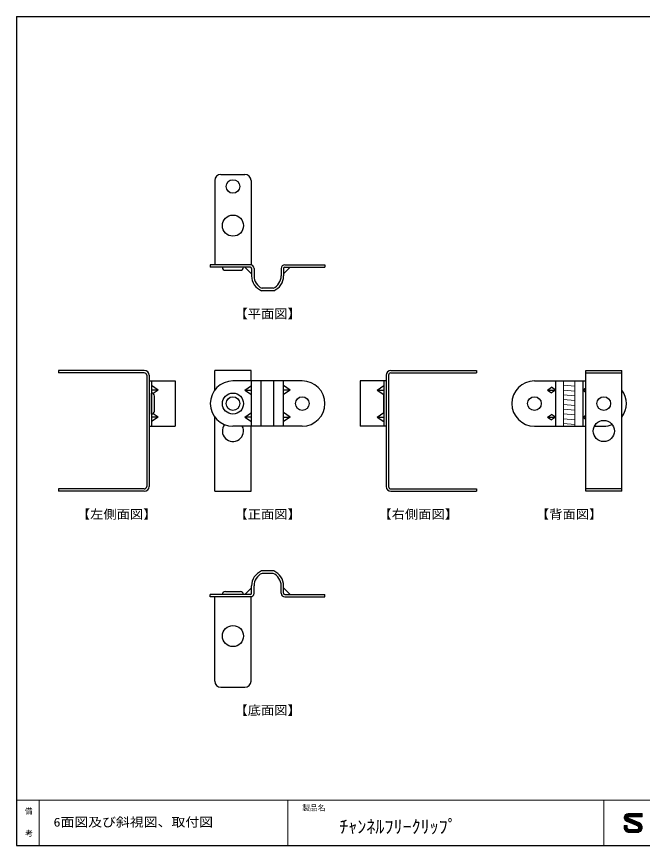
# Model space of a CAD drawing. Units: millimetres on the paper. Extents: x -195 to 195, y -138 to 138.
# Drawn here: x -194.8 to 12.8, y -137.5 to 137.5 of the extents above; entities that cross this region are included whole.
import ezdxf
from ezdxf.enums import TextEntityAlignment as Align

# ---------------------------------------------------------------- set-up
doc = ezdxf.new("R2010")
doc.units = ezdxf.units.MM
for name, color, linetype, lineweight in [('0-2_可動片', 7, 'Continuous', 25), ('0-3_固定片', 7, 'Continuous', 25), ('0-8_基準線', 4, 'Continuous', 18), ('F-0', 4, 'Continuous', 18)]:
    doc.layers.add(name, color=color, linetype=linetype, lineweight=lineweight)
doc.layers.add('F-2', color=7, linetype='Continuous')
doc.layers.add('F-3', color=7, linetype='Continuous')
doc.styles.add('ＭＳ ゴシック', font='')
doc.styles.get('ＭＳ ゴシック').set_extended_font_data('MS Gothic')

msp = doc.modelspace()

# ---------------------------------------------------------------- linework, layer by layer
at = {"layer": '0-2_可動片'}
for p, q in [((-129, 83.138), (-129, 55.138)), ((-127, 85.138), (-119, 85.138)), ((-117, 83.138), (-117, 55.138)), ((-117, 55.138), (-129, 55.138)), ((-119.5, 54.338), (-126.5, 54.338)), ((-125.5, 53.338), (-120.5, 53.338)), ((-152.4, 19.3), (-180.8, 19.3)), ((-117, 20.1), (-129, 20.1)), ((-129, 13.6), (-129, 20.1)), ((-117, 16.6), (-117, 20.1)), ((-70.6, 19.3), (-42.2, 19.3)), ((-6, 20.1), (6, 20.1)), ((-6, -20), (-6, 20.1)), ((-6, 19.3), (6, 19.3)), ((6, -20), (6, 20.1)), ((-151.6, 18.5), (-151.6, -18.4)), ((-150.8, 18.5), (-150.8, -18.4)), ((-72.2, 18.5), (-72.2, -18.4)), ((-71.4, 18.5), (-71.4, -18.4)), ((-150, 5.6), (-150, 12.6)), ((-149, 6.6), (-149, 11.6)), ((-73, 6.1), (-73, 12.1)), ((-129, -20), (-129, 4.6)), ((-117, -20), (-117, 1.6)), ((6, -19.2), (-6, -19.2)), ((-152.4, -20), (-180.8, -20)), ((-129, -20), (-117, -20)), ((-70.6, -20), (-42.2, -20)), ((6, -20), (-6, -20)), ((-119.5, -54.238), (-126.5, -54.238)), ((-125.5, -53.238), (-120.5, -53.238)), ((-117, -55.038), (-129, -55.038)), ((-129, -83.038), (-129, -55.038)), ((-117, -83.038), (-117, -55.038)), ((-127, -85.038), (-119, -85.038))]:
    msp.add_line(p, q, dxfattribs=at)
for points in [[(-152.4, 20.1), (-180.8, 20.1), (-180.8, 19.3)], [(-70.6, 20.1), (-42.2, 20.1), (-42.2, 19.3)], [(-152.4, -19.2), (-180.8, -19.2), (-180.8, -20)], [(-70.6, -19.2), (-42.2, -19.2), (-42.2, -20)]]:
    msp.add_lwpolyline(points, dxfattribs=at)
for centre, radius in [((-123, 81.138), 2.25), ((-123, 68.138), 3.5), ((-123, 9.1), 3.5), ((-123, 9.1), 2.25), ((0, 9.1), 2.25), ((0, 0), 3.5), ((-123, -68.038), 3.5)]:
    msp.add_circle(centre, radius, dxfattribs=at)
for centre, radius, start, end in [((-127, 83.138), 2, 90, 180), ((-119, 83.138), 2, 0, 90), ((-125.5, 54.338), 1, 180, 270), ((-120.5, 54.338), 1, 270, 0), ((-152.4, 18.5), 1.6, 0, 90), ((-152.4, 18.5), 0.8, 0, 90), ((-70.6, 18.5), 1.6, 90, 180), ((-70.6, 18.5), 0.8, 90, 180), ((-150, 11.6), 1, 0, 90), ((-150, 6.6), 1, 270, 0), ((-123, 0), 3.5, 142.46383, 27.20289), ((-152.4, -18.4), 1.6, 270, 0), ((-152.4, -18.4), 0.8, 270, 0), ((-70.6, -18.4), 1.6, 180, 270), ((-70.6, -18.4), 0.8, 180, 270), ((-125.5, -54.238), 1, 90, 180), ((-120.5, -54.238), 1, 0, 90), ((-127, -83.038), 2, 180, 270), ((-119, -83.038), 2, 270, 0)]:
    msp.add_arc(centre, radius, start, end, dxfattribs=at)
at = {"layer": '0-3_固定片'}
for p, q in [((-117.2, 55.138), (-130.5, 55.138)), ((-130.5, 55.138), (-130.5, 54.338)), ((-105.8, 55.138), (-92.5, 55.138)), ((-92.5, 55.138), (-92.5, 54.338)), ((-117.2, 54.338), (-130.5, 54.338)), ((-116.8, 52.138), (-119, 54.338)), ((-116.8, 53.938), (-116.8, 51.438)), ((-116, 53.938), (-116, 51.438)), ((-107, 53.938), (-107, 51.438)), ((-106.2, 52.138), (-104, 54.338)), ((-106.2, 53.938), (-106.2, 51.438)), ((-105.8, 54.338), (-92.5, 54.338)), ((-109.645, 47.338), (-113.355, 47.338)), ((-109.48, 46.538), (-113.52, 46.538)), ((-150.8, 16.6), (-150.8, 1.6)), ((-150.8, 16.6), (-142.2, 16.6)), ((-150, 16.6), (-150, 1.6)), ((-142.2, 16.6), (-142.2, 1.6)), ((-100, 16.6), (-123, 16.6)), ((-116.8, 1.6), (-116.8, 16.6)), ((-113.598, 1.6), (-113.598, 16.6)), ((-109.402, 1.6), (-109.402, 16.6)), ((-106.2, 1.6), (-106.2, 16.6)), ((-72.2, 16.6), (-80.8, 16.6)), ((-80.8, 16.6), (-80.8, 1.6)), ((-73, 16.6), (-73, 1.6)), ((-72.2, 16.6), (-72.2, 1.6)), ((-23, 16.6), (-6, 16.6)), ((-16, 16.6), (-16, 1.6)), ((-7, 16.6), (-7, 1.6)), ((-147.8, 13.6), (-150, 15.1)), ((-119, 13.6), (-116.8, 15.1)), ((-104, 13.6), (-106.2, 15.1)), ((-75.2, 13.6), (-73, 15.1)), ((-18.669, 13.6), (-17.334, 14.51)), ((-16, 13.6), (-17.334, 14.51)), ((-7, 13.6), (-6, 14.282)), ((-147.8, 13.6), (-150, 13.6)), ((-147.8, 13.6), (-149.48, 12.454)), ((-119, 13.6), (-116.8, 13.6)), ((-119, 13.6), (-116.8, 12.1)), ((-104, 13.6), (-106.2, 13.6)), ((-104, 13.6), (-106.2, 12.1)), ((-75.2, 13.6), (-73, 13.6)), ((-75.2, 13.6), (-73, 12.1)), ((-18.669, 13.6), (-17.334, 12.69)), ((-18.669, 13.6), (-16, 13.6)), ((-16, 13.6), (-17.334, 12.69)), ((-147.8, 4.6), (-149.48, 5.746)), ((-119, 4.6), (-116.8, 6.1)), ((-104, 4.6), (-106.2, 6.1)), ((-75.2, 4.6), (-73, 6.1)), ((-18.669, 4.6), (-17.334, 5.51)), ((-16, 4.6), (-17.334, 5.51)), ((-147.8, 4.6), (-150, 4.6)), ((-147.8, 4.6), (-150, 3.1)), ((-116.8, 4.6), (-119, 4.6)), ((-119, 4.6), (-116.8, 3.1)), ((-106.2, 4.6), (-104, 4.6)), ((-104, 4.6), (-106.2, 3.1)), ((-75.2, 4.6), (-73, 4.6)), ((-75.2, 4.6), (-73, 3.1)), ((-18.669, 4.6), (-17.334, 3.69)), ((-18.669, 4.6), (-16, 4.6)), ((-16, 4.6), (-17.334, 3.69)), ((-7, 4.6), (-6, 3.918)), ((-150.8, 1.6), (-142.2, 1.6)), ((-100, 1.6), (-123, 1.6)), ((-72.2, 1.6), (-80.8, 1.6)), ((-23, 1.6), (-6, 1.6)), ((-3.113, 1.6), (0, 1.6)), ((-109.48, -46.438), (-113.52, -46.438)), ((-109.645, -47.238), (-113.355, -47.238)), ((-116.8, -52.038), (-119, -54.238)), ((-116.8, -53.838), (-116.8, -51.338)), ((-116, -53.838), (-116, -51.338)), ((-107, -53.838), (-107, -51.338)), ((-106.2, -53.838), (-106.2, -51.338)), ((-106.2, -52.038), (-104, -54.238)), ((-130.5, -55.038), (-130.5, -54.238)), ((-117.2, -54.238), (-130.5, -54.238)), ((-105.8, -54.238), (-92.5, -54.238)), ((-92.5, -55.038), (-92.5, -54.238)), ((-117.2, -55.038), (-130.5, -55.038)), ((-105.8, -55.038), (-92.5, -55.038))]:
    msp.add_line(p, q, dxfattribs=at)
at = {"layer": '0-3_固定片', "color": 4, "lineweight": 18}
for p, q in [((-13.355, 16.6), (-13.355, 1.6)), ((-9.645, 16.445), (-11.5, 16.6)), ((-9.645, 16.6), (-9.645, 1.6)), ((-9.645, 14.858), (-13.355, 15.167)), ((-9.645, 13.27), (-13.355, 13.58)), ((-9.645, 11.683), (-13.355, 11.992)), ((-9.645, 10.095), (-13.355, 10.405)), ((-9.645, 8.508), (-13.355, 8.817)), ((-9.645, 6.92), (-13.355, 7.23)), ((-9.645, 5.333), (-13.355, 5.642)), ((-9.645, 3.745), (-13.355, 4.055)), ((-9.645, 2.158), (-13.355, 2.467))]:
    msp.add_line(p, q, dxfattribs=at)
at = {"layer": '0-3_固定片'}
for points in [[(-6, 13.6), (-7, 13.6), (-6, 12.918)], [(-6, 4.6), (-7, 4.6), (-6, 5.282)]]:
    msp.add_lwpolyline(points, dxfattribs=at)
for centre in [(-100, 9.1), (-23, 9.1)]:
    msp.add_circle(centre, 2.25, dxfattribs=at)
for centre, radius, start, end in [((-117.2, 53.938), 1.2, 0, 90), ((-105.8, 53.938), 1.2, 90, 180), ((-117.2, 53.938), 0.4, 0, 90), ((-105.8, 53.938), 0.4, 90, 180), ((-111.5, 51.438), 5.3, 180, 247.59733), ((-111.5, 51.438), 4.5, 180, 245.65935), ((-111.5, 51.438), 4.5, 294.34065, 0), ((-111.5, 51.438), 5.3, 292.40267, 0), ((-123, 9.1), 7.5, 90, 270), ((-100, 9.1), 7.5, 270, 90), ((-23, 9.1), 7.5, 90, 270), ((0, 9.1), 7.5, 323.1301, 36.8699), ((0, 9.1), 7.5, 270, 291.71883), ((-111.5, -51.338), 5.3, 112.40267, 180), ((-111.5, -51.338), 5.3, 0, 67.59733), ((-111.5, -51.338), 4.5, 114.34065, 180), ((-111.5, -51.338), 4.5, 0, 65.65935), ((-117.2, -53.838), 1.2, 270, 0), ((-117.2, -53.838), 0.4, 270, 0), ((-105.8, -53.838), 1.2, 180, 270), ((-105.8, -53.838), 0.4, 180, 270)]:
    msp.add_arc(centre, radius, start, end, dxfattribs=at)
at = {"layer": 'F-0', "color": 7, "lineweight": 25}
msp.add_line((-194.75, 137.5), (194.75, 137.5), dxfattribs=at)
at = {"layer": 'F-0'}
for p, q in [((-194.75, -122.5), (194.75, -122.5)), ((-187.25, -122.5), (-187.25, -137.5)), ((-104.75, -122.5), (-104.75, -137.5)), ((0, -122.5), (0, -137.5)), ((6.768, -128.316), (8.109, -128.316)), ((6.779, -128.105), (8.137, -128.105)), ((6.791, -128.527), (8.322, -128.527)), ((6.824, -127.894), (12.763, -127.894)), ((6.848, -128.738), (8.83, -128.738)), ((6.906, -127.683), (12.763, -127.683)), ((6.946, -128.949), (9.338, -128.949)), ((7.035, -127.472), (12.763, -127.472)), ((7.095, -129.16), (9.847, -129.16)), ((7.23, -127.261), (12.763, -127.261)), ((7.557, -127.05), (12.763, -127.05)), ((8.1, -126.928), (12.763, -126.928)), ((8.275, -128.508), (11.695, -129.926)), ((8.358, -127.961), (12.763, -127.961)), ((12.763, -127.961), (12.763, -126.928)), ((6.768, -130.925), (7.8, -130.925)), ((6.768, -131.524), (6.768, -130.925)), ((6.769, -131.058), (7.801, -131.058)), ((6.769, -131.269), (7.801, -131.269)), ((6.769, -131.48), (7.801, -131.48)), ((6.776, -131.691), (7.814, -131.691)), ((6.809, -131.902), (7.896, -131.902)), ((7.324, -129.371), (10.355, -129.371)), ((7.601, -129.526), (11.134, -130.991)), ((7.735, -129.582), (10.864, -129.582)), ((7.8, -131.558), (7.8, -130.925)), ((8.243, -129.793), (11.372, -129.793)), ((8.752, -130.003), (11.857, -130.003)), ((9.26, -130.214), (12.162, -130.214)), ((9.769, -130.425), (12.369, -130.425)), ((10.277, -130.636), (12.517, -130.636)), ((10.786, -130.847), (12.625, -130.847)), ((11.27, -131.058), (12.699, -131.058)), ((11.475, -131.269), (12.744, -131.269)), ((11.483, -131.902), (12.721, -131.902)), ((11.554, -131.48), (12.762, -131.48)), ((11.556, -131.691), (12.755, -131.691)), ((6.871, -132.113), (8.098, -132.113)), ((6.963, -132.324), (12.568, -132.324)), ((7.093, -132.535), (12.438, -132.535)), ((7.272, -132.746), (12.26, -132.746)), ((7.526, -132.957), (12.005, -132.957)), ((7.952, -133.168), (11.579, -133.168)), ((8.466, -132.224), (11, -132.224)), ((8.5, -133.256), (11.175, -133.256)), ((11.29, -132.113), (12.66, -132.113))]:
    msp.add_line(p, q, dxfattribs=at)
at = {"layer": 'F-0', "color": 7, "lineweight": 25}
msp.add_lwpolyline([(-194.75, 137.5), (-194.75, -137.5), (194.75, -137.5)], dxfattribs=at)
at = {"layer": 'F-0'}
for centre, radius, start, end in [((8.118, -128.279), 1.35, 90.76968, 251.60579), ((8.384, -128.245), 0.284, 92.62549, 247.52919), ((8.5, -131.524), 1.732, 179.99979, 270.00009), ((8.466, -131.558), 0.666, 179.99979, 270.00009), ((10.932, -131.592), 0.632, 267.5421, 69.85329), ((11.032, -131.525), 1.731, 269.93188, 67.46921)]:
    msp.add_arc(centre, radius, start, end, dxfattribs=at)

# ---------------------------------------------------------------- texts
at = {"layer": '0-8_基準線', "color": 7, "style": 'ＭＳ ゴシック', "width": 1.1}
for s, p in [('【平面図】', (-122.5, 36.538)), ('【左側面図】', (-174.75, -30)), ('【正面図】', (-122.5, -30)), ('【右側面図】', (-74.75, -30)), ('【背面図】', (-22.5, -30)), ('【底面図】', (-122.5, -95.038))]:
    msp.add_text(s, height=2.933, dxfattribs=at).set_placement(p, align=Align.BOTTOM_LEFT)
at = {"layer": 'F-2', "style": 'ＭＳ ゴシック'}
for s, p in [('備', (-192.039, -127.587)), ('製品名', (-100.023, -126.502)), ('考', (-191.86, -135.01))]:
    msp.add_text(s, height=1.833, dxfattribs=at).set_placement(p, align=Align.BOTTOM_LEFT)
at = {"layer": 'F-3', "style": 'ＭＳ ゴシック', "width": 1.15}
msp.add_text('6面図及び斜視図、取付図', height=2.933, dxfattribs=at).set_placement((-182.486, -132.132), align=Align.BOTTOM_LEFT)
at = {"layer": 'F-3', "style": 'ＭＳ ゴシック'}
msp.add_text('ﾁｬﾝﾈﾙﾌﾘｰｸﾘｯﾌﾟ', height=4.399, dxfattribs=at).set_placement((-87.749, -134.791), align=Align.BOTTOM_LEFT)

doc.saveas('drawing.dxf')
